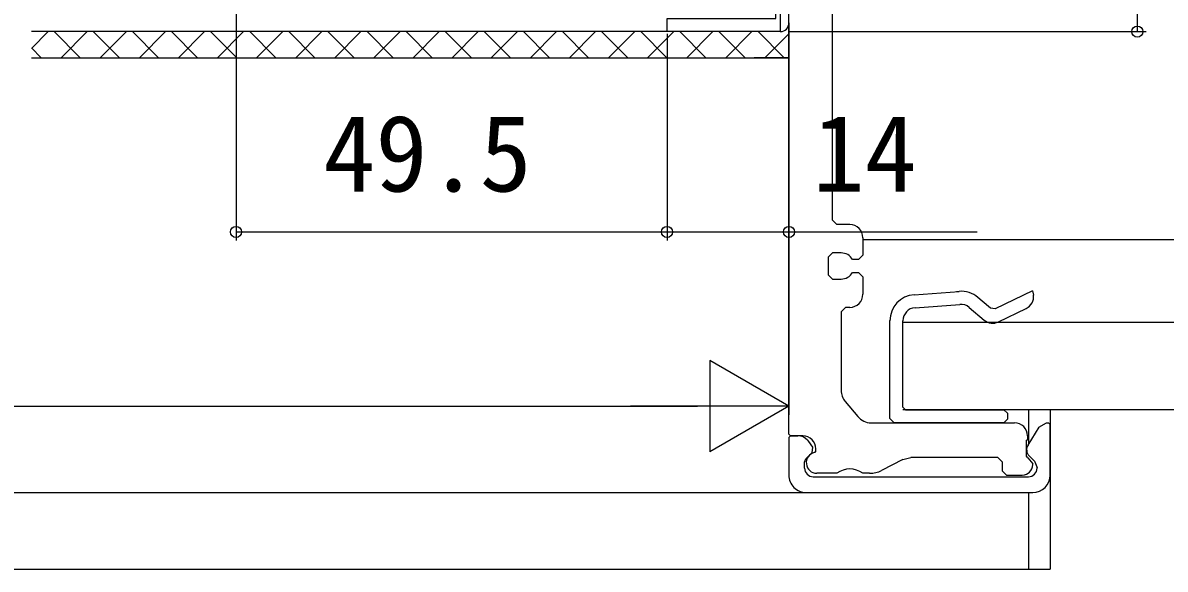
# Model space of a CAD drawing. Units: millimetres, scale not verified. Extents: x -525 to 525, y -782 to 777.
# Drawn here: x 162.5 to 293.7, y 123.2 to 185.9 of the extents above; entities that cross this region are included whole.
import ezdxf
from ezdxf.enums import TextEntityAlignment as Align

# ---------------------------------------------------------------- set-up
doc = ezdxf.new("R2010")
doc.units = ezdxf.units.MM
doc.header["$LTSCALE"] = 4
for name, color, linetype in [('0-2_YKK_11', 7, 'Continuous'), ('0-3_YKK_12', 2, 'Continuous'), ('0-4_YKK_13', 4, 'Continuous'), ('0-6_YKK_D', 6, 'Continuous'), ('0-8_YSS_K', 3, 'Continuous')]:
    doc.layers.add(name, color=color, linetype=linetype)
doc.styles.add('ＭＳ ゴシック', font='')
doc.styles.get('ＭＳ ゴシック').set_extended_font_data('MS Gothic')

msp = doc.modelspace()

# ---------------------------------------------------------------- linework, layer by layer
at = {"layer": '0-2_YKK_11'}
msp.add_lwpolyline([(249.501, 184.911), (236.501, 184.911), (236.501, 186.411), (249.001, 186.411), (249.001, 195.411), (248.501, 195.911), (248.001, 196.411), (248.001, 218.161), (241.501, 218.161), (241.001, 217.661), (240.501, 217.161), (239.807, 217.161), (242.672, 214.555), (242.139, 213.959), (238.84, 216.862)], dxfattribs=at)
msp.add_arc((249.501, 185.911), 1, 270.00001, 359.99999, dxfattribs=at)
at = {"layer": '0-3_YKK_12'}
for p, q in [((249.5, 267.711), (249.5, 184.911)), ((249.5, 184.911), (163.5, 184.911)), ((164.06, 184.911), (164.059, 184.911)), ((166.446, 184.911), (166.446, 184.911)), ((168.55, 184.911), (168.55, 184.911)), ((170.936, 184.911), (170.936, 184.911)), ((173.04, 184.911), (173.04, 184.911)), ((175.426, 184.911), (175.426, 184.911)), ((177.53, 184.911), (177.53, 184.911)), ((179.916, 184.911), (179.916, 184.911)), ((182.02, 184.911), (182.02, 184.911)), ((184.406, 184.911), (184.406, 184.911)), ((186.51, 184.911), (186.51, 184.911)), ((188.896, 184.911), (188.896, 184.911)), ((191, 184.911), (191, 184.911)), ((193.386, 184.911), (193.386, 184.911)), ((195.49, 184.911), (195.49, 184.911)), ((197.876, 184.911), (197.877, 184.911)), ((199.981, 184.911), (199.98, 184.911)), ((202.367, 184.911), (202.367, 184.911)), ((204.471, 184.911), (204.471, 184.911)), ((206.857, 184.911), (206.857, 184.911)), ((208.961, 184.911), (208.961, 184.911)), ((211.347, 184.911), (211.347, 184.911)), ((213.451, 184.911), (213.451, 184.911)), ((215.837, 184.911), (215.837, 184.911)), ((217.941, 184.911), (217.941, 184.911)), ((220.327, 184.911), (220.327, 184.911)), ((222.431, 184.911), (222.431, 184.911)), ((224.817, 184.911), (224.817, 184.911)), ((226.921, 184.911), (226.921, 184.911)), ((229.307, 184.911), (229.307, 184.911)), ((231.412, 184.911), (231.411, 184.911)), ((233.797, 184.911), (233.798, 184.911)), ((235.902, 184.911), (235.901, 184.911)), ((238.288, 184.911), (238.288, 184.911)), ((240.392, 184.911), (240.392, 184.911)), ((242.778, 184.911), (242.778, 184.911)), ((244.882, 184.911), (244.882, 184.911)), ((247.268, 184.911), (247.268, 184.911)), ((249.372, 184.911), (249.372, 184.911)), ((277.989, 141.499), (277.989, 137.509)), ((277.989, 131.999), (277.989, 123.199)), ((-76.988, 123.199), (277.989, 123.199))]:
    msp.add_line(p, q, dxfattribs=at)
at = {"layer": '0-4_YKK_13'}
for p in [(280.489, 141.499), (277.989, 123.199)]:
    msp.add_line(p, (280.489, 123.199), dxfattribs=at)
at = {"layer": '0-6_YKK_D'}
for p, q in [((290.501, 283.411), (290.501, 184.911)), ((187.001, 189.112), (187.001, 160.911)), ((236.501, 184.661), (236.501, 160.911)), ((236.501, 184.661), (236.501, 160.911)), ((250.5, 184.911), (291.501, 184.911)), ((250.501, 184.911), (250.501, 140.911)), ((250.501, 184.911), (250.501, 160.911)), ((187.001, 161.911), (236.501, 161.911)), ((250.501, 141.911), (241.407, 147.161)), ((241.407, 147.161), (241.407, 136.661)), ((-38.999, 141.911), (240.001, 141.911)), ((250.501, 141.911), (232.314, 141.911)), ((250.501, 141.911), (241.407, 136.661))]:
    msp.add_line(p, q, dxfattribs=at)
msp.add_lwpolyline([(236.501, 161.911), (250.501, 161.911), (272.119, 161.911)], dxfattribs=at)
for centre in [(290.501, 184.911), (187.001, 161.911), (236.501, 161.911), (236.501, 161.911), (250.501, 161.911)]:
    msp.add_circle(centre, 0.637, dxfattribs=at)
at = {"layer": '0-8_YSS_K'}
for p, q in [((250.489, 138.701), (250.5, 283.001)), ((255.491, 163.251), (255.493, 187.751)), ((250.496, 185.851), (250.495, 185.853)), ((163.5, 182.981), (165.43, 184.911)), ((246.496, 184.911), (163.5, 184.911)), ((169.124, 181.911), (166.124, 184.911)), ((166.92, 181.911), (169.92, 184.911)), ((173.614, 181.911), (170.614, 184.911)), ((171.411, 181.911), (174.41, 184.911)), ((178.104, 181.911), (175.104, 184.911)), ((175.901, 181.911), (178.9, 184.911)), ((182.594, 181.911), (179.594, 184.911)), ((180.391, 181.911), (183.391, 184.911)), ((187.084, 181.911), (184.085, 184.911)), ((184.881, 181.911), (187.881, 184.911)), ((191.574, 181.911), (188.575, 184.911)), ((189.371, 181.911), (192.371, 184.911)), ((196.065, 181.911), (193.065, 184.911)), ((193.861, 181.911), (196.861, 184.911)), ((200.555, 181.911), (197.555, 184.911)), ((198.351, 181.911), (201.351, 184.911)), ((205.045, 181.911), (202.045, 184.911)), ((202.842, 181.911), (205.841, 184.911)), ((209.535, 181.911), (206.535, 184.911)), ((207.332, 181.911), (210.331, 184.911)), ((214.025, 181.911), (211.025, 184.911)), ((211.822, 181.911), (214.821, 184.911)), ((218.515, 181.911), (215.516, 184.911)), ((216.312, 181.911), (219.312, 184.911)), ((223.005, 181.911), (220.006, 184.911)), ((220.802, 181.911), (223.802, 184.911)), ((227.495, 181.911), (224.496, 184.911)), ((225.292, 181.911), (228.292, 184.911)), ((231.986, 181.911), (228.986, 184.911)), ((229.782, 181.911), (232.782, 184.911)), ((236.476, 181.911), (233.476, 184.911)), ((234.272, 181.911), (237.272, 184.911)), ((240.966, 181.911), (237.966, 184.911)), ((238.763, 181.911), (241.762, 184.911)), ((245.456, 181.911), (242.456, 184.911)), ((243.253, 181.911), (246.252, 184.911)), ((246.496, 184.911), (246.496, 184.911)), ((249.946, 181.911), (246.946, 184.911)), ((247.743, 181.911), (250.496, 184.665)), ((164.634, 181.911), (163.5, 183.044)), ((255.991, 162.751), (255.491, 163.251)), ((257.491, 162.751), (255.991, 162.751)), ((258.991, 161.25), (258.991, 159.25)), ((457, 160.999), (258.991, 160.999)), ((254.991, 159.001), (254.99, 157.001)), ((254.991, 159.001), (255.491, 159.501)), ((256.491, 159.501), (255.491, 159.501)), ((258.49, 158.75), (257.79, 158.751)), ((258.991, 159.25), (258.49, 158.75)), ((255.49, 156.501), (254.99, 157.001)), ((255.49, 156.501), (256.49, 156.501)), ((257.789, 157.251), (258.49, 157.25)), ((258.49, 157.25), (258.99, 156.75)), ((258.99, 156.75), (258.99, 154.75)), ((264.869, 154.708), (270.036, 155.09)), ((278.446, 155.154), (274.183, 153.078)), ((278.446, 155.154), (278.58, 154.659)), ((264.98, 153.212), (270.111, 153.592)), ((273.639, 153.145), (271.973, 154.56)), ((256.49, 152.751), (256.489, 143.725)), ((256.49, 152.751), (256.99, 153.251)), ((257.49, 153.251), (256.99, 153.251)), ((271.187, 153.244), (272.924, 151.784)), ((274.183, 153.078), (273.639, 153.145)), ((274.552, 151.587), (277.754, 153.136)), ((262.09, 146.485), (262.09, 151.725)), ((262.09, 140.499), (262.09, 151.716)), ((263.59, 141.799), (263.59, 151.716)), ((457, 151.499), (263.59, 151.499)), ((263.59, 149.863), (263.59, 151.229)), ((263.59, 146.485), (263.59, 150.359)), ((263.59, 146.485), (263.59, 150.359)), ((263.59, 141.799), (263.59, 150.225)), ((262.09, 145.776), (262.09, 146.485)), ((262.09, 140.499), (262.09, 145.776)), ((256.953, 142.444), (258.389, 140.72)), ((262.59, 139.999), (262.09, 140.499)), ((457, 141.499), (263.59, 141.499)), ((263.89, 141.499), (271.883, 141.499)), ((263.89, 141.499), (275.19, 141.499)), ((263.89, 141.499), (275.19, 141.499)), ((275.19, 141.499), (263.89, 141.499)), ((265.89, 141.499), (275.19, 141.499)), ((275.19, 141.499), (275.59, 141.099)), ((275.59, 140.399), (275.19, 139.999)), ((275.59, 141.099), (275.59, 140.399)), ((259.926, 140), (276.389, 139.999)), ((275.19, 139.999), (262.59, 139.999)), ((268.59, 139.999), (262.59, 139.999)), ((279.188, 139.499), (277.932, 137.415)), ((279.198, 139.515), (279.188, 139.499)), ((279.198, 139.515), (280.054, 139.999)), ((280.054, 139.999), (280.289, 139.999)), ((280.289, 139.999), (280.489, 139.799)), ((280.489, 137.494), (280.489, 139.799)), ((250.489, 138.301), (250.689, 138.501)), ((250.489, 138.301), (250.489, 134.001)), ((250.689, 138.501), (251.503, 138.501)), ((251.489, 138.501), (250.689, 138.501)), ((252.089, 138.501), (251.489, 138.501)), ((252.621, 138.001), (252.732, 137.861)), ((252.732, 137.861), (253.198, 137.195)), ((277.889, 137.999), (277.789, 137.999)), ((277.789, 136.177), (277.789, 137.999)), ((277.889, 138.499), (277.889, 137.999)), ((253.142, 136.555), (252.789, 136.201)), ((253.142, 136.555), (252.789, 136.201)), ((253.589, 136.777), (253.432, 136.581)), ((253.589, 136.777), (253.589, 137.001)), ((280.489, 133.999), (280.489, 137.494)), ((252.289, 135.494), (252.435, 135.847)), ((252.289, 134.801), (252.289, 135.494)), ((252.789, 136.201), (252.435, 135.847)), ((263.558, 135.778), (261.135, 134.532)), ((263.558, 135.778), (264.473, 136)), ((274.487, 135.999), (264.473, 136)), ((274.489, 135.999), (274.989, 135.499)), ((274.989, 135.499), (274.989, 134.499)), ((277.944, 135.982), (277.789, 136.177)), ((277.944, 135.982), (278.489, 135.299)), ((278.696, 135.578), (278.082, 136.192)), ((278.489, 135.199), (278.489, 135.299)), ((278.696, 135.578), (278.989, 134.871)), ((253.289, 133.801), (265.489, 133.8)), ((255.989, 134.201), (253.693, 134.201)), ((259.762, 134.2), (258.989, 134.2)), ((265.489, 133.8), (277.189, 133.799)), ((265.489, 133.8), (277.989, 133.799)), ((275.489, 133.999), (274.989, 134.499)), ((275.489, 133.999), (277.289, 133.999)), ((278.989, 134.799), (278.989, 134.871)), ((-51.487, 132.001), (252.489, 132.001)), ((252.489, 132.001), (255.789, 132)), ((252.489, 132.001), (265.489, 132)), ((265.489, 132), (278.489, 131.999))]:
    msp.add_line(p, q, dxfattribs=at)
for points in [[(250.496, 185.897), (250.496, 181.911), (246.496, 181.911)], [(163.5, 181.911), (250.496, 181.911), (250.496, 184.911)], [(263.89, 141.499), (263.59, 141.799), (263.59, 151.449)], [(263.59, 141.799), (263.59, 145.776), (263.59, 146.485)], [(263.59, 141.799), (263.59, 145.776), (263.59, 146.485)], [(250.689, 138.501), (250.489, 138.701), (250.489, 140.301)], [(253.172, 137.229), (253.198, 137.195), (253.142, 136.555)]]:
    msp.add_lwpolyline(points, dxfattribs=at)
for centre, radius, start, end in [((257.491, 161.251), 1.5, 359.99576, 89.99576), ((256.49, 158.001), 1.5, 29.99576, 89.99576), ((256.49, 158.001), 1.5, 269.99576, 329.99576), ((270.257, 152.099), 3, 55.12415, 100.12415), ((270.257, 152.099), 3, 55.12415, 100.12415), ((257.49, 154.751), 1.5, 269.99576, 359.99576), ((265.09, 151.716), 3, 94.23046, 180), ((270.222, 152.096), 1.5, 49.95169, 94.23046), ((277.09, 154.482), 1.5, 296.26253, 6.79348), ((265.09, 151.716), 1.5, 94.23046, 180), ((273.889, 152.932), 1.5, 229.95169, 296.2355), ((258.489, 143.724), 2, 179.99576, 219.80133), ((259.926, 142), 2, 219.80133, 269.99576), ((276.389, 138.499), 1.5, 359.99576, 89.99576), ((251.503, 137.001), 1.5, 41.80608, 89.99576), ((252.089, 137.001), 1.5, 359.99576, 89.99576), ((253.693, 135.405), 1.205, 102.52143, 269.99576), ((278.789, 136.899), 1, 147.32197, 224.99576), ((277.289, 135.199), 1.2, 269.99576, 359.99576), ((252.489, 134.001), 2, 179.99576, 269.99576), ((253.289, 134.801), 1, 179.99576, 269.99576), ((257.489, 132.201), 2.5, 53.12587, 126.86566), ((259.763, 137.2), 3, 269.99576, 297.21187), ((277.989, 134.799), 1, 269.99576, 359.99576), ((278.489, 133.999), 2, 269.99576, 359.99576)]:
    msp.add_arc(centre, radius, start, end, dxfattribs=at)

# ---------------------------------------------------------------- texts
at = {"layer": '0-6_YKK_D', "style": 'ＭＳ ゴシック'}
for s, p in [('49.5', (197.023, 163.911)), ('14', (253.21, 163.911))]:
    msp.add_text(s, height=8.798, dxfattribs=at).set_placement(p, align=Align.BOTTOM_LEFT)

doc.saveas('drawing.dxf')
